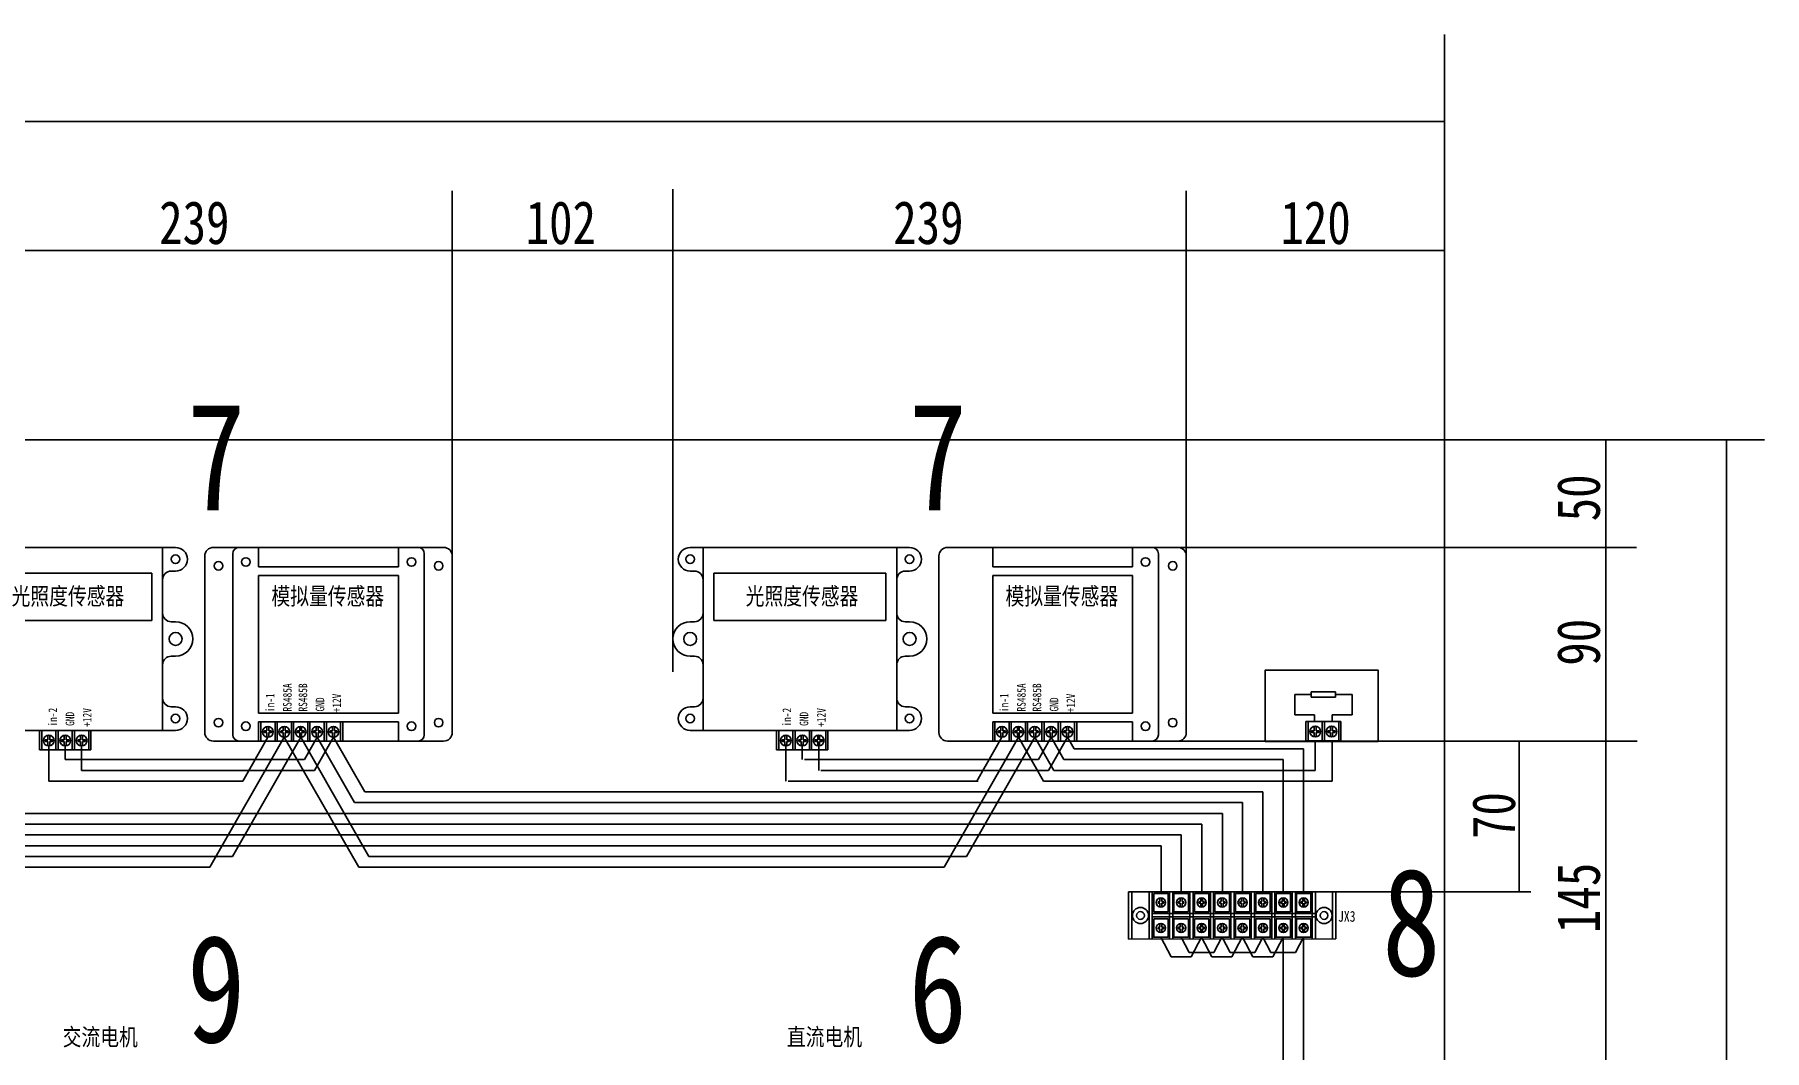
# Model space of a CAD drawing. Extents: x 1266371 to 1373991, y 308041 to 309598.
# Drawn here: x 1267629 to 1268433, y 308750 to 309222 of the extents above; entities that cross this region are included whole.
import ezdxf
from ezdxf.enums import TextEntityAlignment as Align

# ---------------------------------------------------------------- set-up
doc = ezdxf.new("R2010")
doc.units = 0
doc.header["$LTSCALE"] = 1000
doc.header["$MEASUREMENT"] = 0
doc.layers.get('0').update_dxf_attribs({"linetype": 'CONTINUOUS'})
doc.styles.add('-宋体', font='', dxfattribs={"width": 0.8})
doc.styles.get('-宋体').set_extended_font_data('SimSun')

msp = doc.modelspace()

# ---------------------------------------------------------------- linework, layer by layer
at = {"color": 1}
for p, q in [((1268284.74, 309034.1), (1268284.74, 309222.25)), ((1266784.74, 309181.92), (1268284.74, 309181.92)), ((1267823.55, 308980.09), (1267823.55, 309149.75)), ((1267926.1, 308926.23), (1267926.1, 309150.54)), ((1268164.71, 308980.09), (1268164.71, 309149.75)), ((1266784.74, 309121.93), (1268284.74, 309121.93)), ((1268284.74, 309034.1), (1268433.38, 309034.1)), ((1268359.64, 309034.24), (1268359.64, 308114.1)), ((1268415.72, 309034.24), (1268415.72, 308114.1)), ((1268160.71, 308984.09), (1268373.86, 308984.09)), ((1267745.48, 308895.9), (1267710.92, 308835.53)), ((1267753.1, 308895.9), (1267721.41, 308840.53)), ((1267737.87, 308895.9), (1267726.21, 308875.53)), ((1267745.48, 308895.9), (1267780.1, 308835.53)), ((1267753.1, 308895.9), (1267784.8, 308840.53)), ((1267760.75, 308895.9), (1267754.81, 308885.53)), ((1267768.36, 308895.89), (1267759.56, 308880.53)), ((1267760.75, 308895.9), (1267778.13, 308865.53)), ((1267768.36, 308895.89), (1267782.88, 308870.52)), ((1268086.66, 308895.9), (1268052.11, 308835.53)), ((1268094.26, 308895.91), (1268062.57, 308840.53)), ((1268079.03, 308895.9), (1268067.37, 308875.53)), ((1268086.66, 308895.9), (1268098.33, 308875.51)), ((1268094.26, 308895.91), (1268103.08, 308880.51)), ((1268101.88, 308895.9), (1268095.95, 308885.53)), ((1268109.51, 308895.91), (1268100.7, 308880.53)), ((1268101.88, 308895.9), (1268107.82, 308885.51)), ((1268109.51, 308895.91), (1268112.6, 308890.51)), ((1267636.02, 308891.86), (1267636.02, 308875.53)), ((1267643.66, 308891.86), (1267643.66, 308885.53)), ((1267651.28, 308891.86), (1267651.28, 308880.53)), ((1267978.59, 308892.48), (1267978.59, 308875.53)), ((1267986.24, 308892.48), (1267986.24, 308885.53)), ((1267993.84, 308892.48), (1267993.84, 308880.53)), ((1268219.22, 308890.5), (1268112.6, 308890.51)), ((1268148.71, 308894.1), (1268374.3, 308894.1)), ((1268219.22, 308823.35), (1268219.22, 308890.5)), ((1268224.51, 308894.24), (1268224.51, 308880.49)), ((1268232.45, 308894.24), (1268232.45, 308875.5)), ((1268319.37, 308824.38), (1268319.37, 308893.88)), ((1267754.81, 308885.53), (1267643.66, 308885.53)), ((1267759.56, 308880.53), (1267651.28, 308880.53)), ((1268095.95, 308885.53), (1267987.28, 308885.53)), ((1268100.7, 308880.53), (1267994.81, 308880.53)), ((1268224.51, 308880.49), (1268103.08, 308880.51)), ((1268209.75, 308885.5), (1268107.82, 308885.51)), ((1268209.75, 308823.35), (1268209.75, 308885.5)), ((1267726.21, 308875.53), (1267636.02, 308875.53)), ((1268067.91, 308875.53), (1267979.59, 308875.53)), ((1268232.44, 308875.5), (1268098.33, 308875.51)), ((1268190.85, 308865.53), (1267778.13, 308865.53)), ((1268200.33, 308870.5), (1267782.88, 308870.52)), ((1268190.85, 308823.35), (1268190.85, 308865.53)), ((1268200.33, 308823.35), (1268200.33, 308870.5)), ((1268171.96, 308855.53), (1267442.42, 308855.53)), ((1268181.45, 308860.53), (1267447.16, 308860.53)), ((1268171.96, 308823.35), (1268171.96, 308855.53)), ((1268181.45, 308823.35), (1268181.45, 308860.53)), ((1268162.35, 308850.53), (1267118.38, 308850.53)), ((1268162.35, 308823.35), (1268162.35, 308850.53)), ((1268152.95, 308845.53), (1267113.65, 308845.53)), ((1267721.41, 308840.53), (1267443.37, 308840.53)), ((1268062.57, 308840.53), (1267784.8, 308840.53)), ((1268152.95, 308823.35), (1268152.95, 308845.53)), ((1267710.92, 308835.53), (1267438.65, 308835.53)), ((1268052.11, 308835.53), (1267780.1, 308835.53)), ((1268234.16, 308824.1), (1268324.84, 308824.1)), ((1268152.79, 308802.99), (1268157.59, 308793.84)), ((1268162.28, 308802.99), (1268165.97, 308795.96)), ((1268171.72, 308802.99), (1268166.91, 308793.84)), ((1268171.72, 308802.99), (1268176.52, 308793.84)), ((1268181.22, 308802.99), (1268177.52, 308795.96)), ((1268181.32, 308802.99), (1268185.01, 308795.96)), ((1268190.65, 308802.99), (1268185.84, 308793.84)), ((1268190.84, 308802.99), (1268195.65, 308793.84)), ((1268200.26, 308802.99), (1268196.57, 308795.96)), ((1268200.27, 308802.99), (1268203.96, 308795.96)), ((1268209.78, 308802.99), (1268204.97, 308793.84)), ((1268209.75, 308588.18), (1268209.75, 308803)), ((1268219.21, 308802.99), (1268215.52, 308795.96)), ((1268219.22, 308588.18), (1268219.22, 308803)), ((1268157.59, 308793.84), (1268166.91, 308793.84)), ((1268165.97, 308795.96), (1268177.52, 308795.96)), ((1268176.52, 308793.84), (1268185.84, 308793.84)), ((1268185.01, 308795.96), (1268196.57, 308795.96)), ((1268195.65, 308793.84), (1268204.97, 308793.84)), ((1268203.96, 308795.96), (1268215.52, 308795.96))]:
    msp.add_line(p, q, dxfattribs=at)
for p, q in [((1267694.94, 308984.06), (1267688.94, 308984.06)), ((1267724.54, 308984.09), (1267807.54, 308984.09)), ((1267733.54, 308975.09), (1267733.54, 308984.09)), ((1267798.54, 308975.09), (1267798.54, 308984.09)), ((1267940.1, 308984.06), (1267934.1, 308984.06)), ((1268036.1, 308984.06), (1268030.1, 308984.06)), ((1268065.71, 308984.09), (1268148.71, 308984.09)), ((1268074.71, 308975.09), (1268074.71, 308984.09)), ((1268139.71, 308975.09), (1268139.71, 308984.09)), ((1267721.54, 308981.09), (1267721.54, 308928.61)), ((1267810.54, 308981.09), (1267810.54, 308922.09)), ((1268151.71, 308981.09), (1268151.71, 308922.09)), ((1267603.94, 308972.06), (1267683.94, 308972.06)), ((1267683.94, 308950.06), (1267683.94, 308972.06)), ((1267692.94, 308973.06), (1267694.94, 308973.06)), ((1267733.54, 308975.09), (1267798.54, 308975.09)), ((1267733.54, 308907.1), (1267733.54, 308971.09)), ((1267733.54, 308971.09), (1267798.54, 308971.09)), ((1267798.54, 308907.1), (1267798.54, 308971.09)), ((1267934.1, 308973.06), (1267936.1, 308973.06)), ((1267945.1, 308972.06), (1268025.1, 308972.06)), ((1267945.1, 308950.06), (1267945.1, 308972.06)), ((1268025.1, 308950.06), (1268025.1, 308972.06)), ((1268034.1, 308973.06), (1268036.1, 308973.06)), ((1268074.71, 308975.09), (1268139.71, 308975.09)), ((1268074.71, 308907.1), (1268074.71, 308971.09)), ((1268074.71, 308971.09), (1268139.71, 308971.09)), ((1268139.71, 308907.1), (1268139.71, 308971.09)), ((1267721.54, 308956.12), (1267721.54, 308897.1)), ((1267810.54, 308955.7), (1267810.54, 308897.1)), ((1268151.71, 308955.7), (1268151.71, 308897.1)), ((1267603.94, 308950.06), (1267683.94, 308950.06)), ((1267692.94, 308949.56), (1267694.94, 308949.56)), ((1267934.1, 308949.56), (1267936.1, 308949.56)), ((1267945.1, 308950.06), (1268025.1, 308950.06)), ((1268034.1, 308949.56), (1268036.1, 308949.56)), ((1267692.94, 308933.56), (1267694.94, 308933.56)), ((1267934.1, 308933.56), (1267936.1, 308933.56)), ((1268034.1, 308933.56), (1268036.1, 308933.56)), ((1268215.06, 308906.31), (1268215.06, 308915.74)), ((1268215.06, 308915.74), (1268222.75, 308915.74)), ((1268241.72, 308915.74), (1268234.03, 308915.74)), ((1268241.72, 308906.31), (1268241.72, 308915.74)), ((1267692.94, 308910.06), (1267694.94, 308910.06)), ((1267733.54, 308907.1), (1267798.54, 308907.1)), ((1267934.1, 308910.06), (1267936.1, 308910.06)), ((1268034.1, 308910.06), (1268036.1, 308910.06)), ((1268074.71, 308907.1), (1268139.71, 308907.1)), ((1268224.34, 308906.31), (1268215.06, 308906.31)), ((1268224.34, 308903.24), (1268224.34, 308906.31)), ((1268232.44, 308903.24), (1268232.44, 308906.31)), ((1268232.44, 308906.31), (1268241.72, 308906.31)), ((1267631.72, 308899.06), (1267655.58, 308899.06)), ((1267631.72, 308899.06), (1267631.72, 308890.06)), ((1267632.72, 308899.06), (1267632.72, 308890.06)), ((1267635.58, 308896.85), (1267635.58, 308894.77)), ((1267636.48, 308896.85), (1267636.48, 308894.77)), ((1267639.34, 308899.06), (1267639.34, 308890.06)), ((1267640.34, 308899.06), (1267640.34, 308890.06)), ((1267643.2, 308896.85), (1267643.2, 308894.77)), ((1267644.1, 308896.85), (1267644.1, 308894.77)), ((1267646.96, 308899.06), (1267646.96, 308890.06)), ((1267647.96, 308899.06), (1267647.96, 308890.06)), ((1267650.82, 308896.85), (1267650.82, 308894.77)), ((1267651.72, 308896.85), (1267651.72, 308894.77)), ((1267654.58, 308899.06), (1267654.58, 308890.06)), ((1267655.58, 308899.06), (1267655.58, 308890.06)), ((1267694.94, 308899.06), (1267688.8, 308899.06)), ((1267733.54, 308894.09), (1267733.54, 308903.1)), ((1267733.54, 308903.1), (1267798.54, 308903.1)), ((1267733.54, 308894.09), (1267733.54, 308903.1)), ((1267733.54, 308903.1), (1267772.64, 308903.1)), ((1267734.54, 308903.1), (1267734.54, 308894.1)), ((1267736.38, 308898.81), (1267737.4, 308898.81)), ((1267736.38, 308898.04), (1267737.4, 308898.04)), ((1267737.4, 308900.89), (1267737.4, 308898.81)), ((1267737.4, 308898.04), (1267737.4, 308895.94)), ((1267738.3, 308900.89), (1267738.3, 308898.81)), ((1267738.3, 308898.81), (1267739.31, 308898.81)), ((1267738.3, 308898.04), (1267738.3, 308895.94)), ((1267738.3, 308898.04), (1267739.33, 308898.04)), ((1267741.16, 308903.1), (1267741.16, 308894.1)), ((1267742.16, 308903.1), (1267742.16, 308894.1)), ((1267744, 308898.81), (1267745.02, 308898.81)), ((1267744, 308898.04), (1267745.02, 308898.04)), ((1267745.02, 308900.89), (1267745.02, 308898.81)), ((1267745.02, 308898.04), (1267745.02, 308895.94)), ((1267745.92, 308900.89), (1267745.92, 308898.81)), ((1267745.92, 308898.81), (1267746.93, 308898.81)), ((1267745.92, 308898.04), (1267745.92, 308895.94)), ((1267745.92, 308898.04), (1267746.95, 308898.04)), ((1267748.78, 308903.1), (1267748.78, 308894.1)), ((1267749.78, 308903.1), (1267749.78, 308894.1)), ((1267751.62, 308898.81), (1267752.64, 308898.81)), ((1267751.62, 308898.04), (1267752.64, 308898.04)), ((1267752.64, 308900.89), (1267752.64, 308898.81)), ((1267752.64, 308898.04), (1267752.64, 308895.94)), ((1267753.54, 308900.89), (1267753.54, 308898.81)), ((1267753.54, 308898.81), (1267754.55, 308898.81)), ((1267753.54, 308898.04), (1267753.54, 308895.94)), ((1267753.54, 308898.04), (1267754.57, 308898.04)), ((1267756.4, 308903.1), (1267756.4, 308894.1)), ((1267757.4, 308903.1), (1267757.4, 308894.1)), ((1267759.24, 308898.81), (1267760.26, 308898.81)), ((1267759.24, 308898.04), (1267760.26, 308898.04)), ((1267760.26, 308900.89), (1267760.26, 308898.81)), ((1267760.26, 308898.04), (1267760.26, 308895.94)), ((1267761.16, 308900.89), (1267761.16, 308898.81)), ((1267761.16, 308898.81), (1267762.17, 308898.81)), ((1267761.16, 308898.04), (1267761.16, 308895.94)), ((1267761.16, 308898.04), (1267762.19, 308898.04)), ((1267764.02, 308903.1), (1267764.02, 308894.1)), ((1267765.02, 308903.1), (1267765.02, 308894.1)), ((1267766.86, 308898.81), (1267767.88, 308898.81)), ((1267766.86, 308898.04), (1267767.88, 308898.04)), ((1267767.88, 308900.89), (1267767.88, 308898.81)), ((1267767.88, 308898.04), (1267767.88, 308895.94)), ((1267768.78, 308900.89), (1267768.78, 308898.81)), ((1267768.78, 308898.81), (1267769.79, 308898.81)), ((1267768.78, 308898.04), (1267768.78, 308895.94)), ((1267768.78, 308898.04), (1267769.81, 308898.04)), ((1267771.64, 308903.1), (1267771.64, 308894.1)), ((1267772.64, 308903.1), (1267772.64, 308894.1)), ((1267798.54, 308894.09), (1267798.54, 308903.1)), ((1267940.1, 308899.06), (1267934.1, 308899.06)), ((1267974.28, 308899.06), (1267998.14, 308899.06)), ((1267974.28, 308899.06), (1267974.28, 308890.06)), ((1267975.28, 308899.06), (1267975.28, 308890.06)), ((1267978.14, 308896.85), (1267978.14, 308894.77)), ((1267979.04, 308896.85), (1267979.04, 308894.77)), ((1267981.9, 308899.06), (1267981.9, 308890.06)), ((1267982.9, 308899.06), (1267982.9, 308890.06)), ((1267985.76, 308896.85), (1267985.76, 308894.77)), ((1267986.66, 308896.85), (1267986.66, 308894.77)), ((1267989.52, 308899.06), (1267989.52, 308890.06)), ((1267990.52, 308899.06), (1267990.52, 308890.06)), ((1267993.38, 308896.85), (1267993.38, 308894.77)), ((1267994.28, 308896.85), (1267994.28, 308894.77)), ((1267997.14, 308899.06), (1267997.14, 308890.06)), ((1267998.14, 308899.06), (1267998.14, 308890.06)), ((1268036.1, 308899.06), (1268029.96, 308899.06)), ((1268074.71, 308894.09), (1268074.71, 308903.1)), ((1268074.71, 308903.1), (1268139.71, 308903.1)), ((1268074.71, 308894.09), (1268074.71, 308903.1)), ((1268074.71, 308903.1), (1268113.81, 308903.1)), ((1268075.71, 308903.1), (1268075.71, 308894.1)), ((1268077.54, 308898.81), (1268078.56, 308898.81)), ((1268077.54, 308898.04), (1268078.56, 308898.04)), ((1268078.56, 308900.89), (1268078.56, 308898.81)), ((1268078.56, 308898.04), (1268078.56, 308895.94)), ((1268079.46, 308900.89), (1268079.46, 308898.81)), ((1268079.46, 308898.81), (1268080.47, 308898.81)), ((1268079.46, 308898.04), (1268079.46, 308895.94)), ((1268079.46, 308898.04), (1268080.49, 308898.04)), ((1268082.33, 308903.1), (1268082.33, 308894.1)), ((1268083.33, 308903.1), (1268083.33, 308894.1)), ((1268085.16, 308898.81), (1268086.18, 308898.81)), ((1268085.16, 308898.04), (1268086.18, 308898.04)), ((1268086.18, 308900.89), (1268086.18, 308898.81)), ((1268086.18, 308898.04), (1268086.18, 308895.94)), ((1268087.08, 308900.89), (1268087.08, 308898.81)), ((1268087.08, 308898.81), (1268088.09, 308898.81)), ((1268087.08, 308898.04), (1268087.08, 308895.94)), ((1268087.08, 308898.04), (1268088.11, 308898.04)), ((1268089.95, 308903.1), (1268089.95, 308894.1)), ((1268090.95, 308903.1), (1268090.95, 308894.1)), ((1268092.78, 308898.81), (1268093.8, 308898.81)), ((1268092.78, 308898.04), (1268093.8, 308898.04)), ((1268093.8, 308900.89), (1268093.8, 308898.81)), ((1268093.8, 308898.04), (1268093.8, 308895.94)), ((1268094.7, 308900.89), (1268094.7, 308898.81)), ((1268094.7, 308898.81), (1268095.71, 308898.81)), ((1268094.7, 308898.04), (1268094.7, 308895.94)), ((1268094.7, 308898.04), (1268095.73, 308898.04)), ((1268097.57, 308903.1), (1268097.57, 308894.1)), ((1268098.57, 308903.1), (1268098.57, 308894.1)), ((1268100.4, 308898.81), (1268101.42, 308898.81)), ((1268100.4, 308898.04), (1268101.42, 308898.04)), ((1268101.42, 308900.89), (1268101.42, 308898.81)), ((1268101.42, 308898.04), (1268101.42, 308895.94)), ((1268102.32, 308900.89), (1268102.32, 308898.81)), ((1268102.32, 308898.81), (1268103.33, 308898.81)), ((1268102.32, 308898.04), (1268102.32, 308895.94)), ((1268102.32, 308898.04), (1268103.35, 308898.04)), ((1268105.19, 308903.1), (1268105.19, 308894.1)), ((1268106.19, 308903.1), (1268106.19, 308894.1)), ((1268108.02, 308898.81), (1268109.04, 308898.81)), ((1268108.02, 308898.04), (1268109.04, 308898.04)), ((1268109.04, 308900.89), (1268109.04, 308898.81)), ((1268109.04, 308898.04), (1268109.04, 308895.94)), ((1268109.94, 308900.89), (1268109.94, 308898.81)), ((1268109.94, 308898.81), (1268110.95, 308898.81)), ((1268109.94, 308898.04), (1268109.94, 308895.94)), ((1268109.94, 308898.04), (1268110.97, 308898.04)), ((1268112.81, 308903.1), (1268112.81, 308894.1)), ((1268113.81, 308903.1), (1268113.81, 308894.1)), ((1268139.71, 308894.09), (1268139.71, 308903.1)), ((1268220.29, 308903.24), (1268236.53, 308903.24)), ((1268220.29, 308903.24), (1268220.29, 308894.24)), ((1268221.29, 308903.24), (1268221.29, 308894.24)), ((1268223.12, 308898.95), (1268224.14, 308898.95)), ((1268223.12, 308898.18), (1268224.14, 308898.18)), ((1268224.14, 308901.03), (1268224.14, 308898.95)), ((1268224.14, 308898.18), (1268224.14, 308896.08)), ((1268225.04, 308901.03), (1268225.04, 308898.95)), ((1268225.04, 308898.95), (1268226.05, 308898.95)), ((1268225.04, 308898.18), (1268225.04, 308896.08)), ((1268225.04, 308898.18), (1268226.07, 308898.18)), ((1268227.91, 308903.24), (1268227.91, 308894.24)), ((1268228.91, 308903.24), (1268228.91, 308894.24)), ((1268230.74, 308898.95), (1268231.76, 308898.95)), ((1268230.74, 308898.18), (1268231.76, 308898.18)), ((1268231.76, 308901.03), (1268231.76, 308898.95)), ((1268231.76, 308898.18), (1268231.76, 308896.08)), ((1268232.66, 308901.03), (1268232.66, 308898.95)), ((1268232.66, 308898.95), (1268233.67, 308898.95)), ((1268232.66, 308898.18), (1268232.66, 308896.08)), ((1268232.66, 308898.18), (1268233.69, 308898.18)), ((1268235.53, 308903.24), (1268235.53, 308894.24)), ((1268236.53, 308903.24), (1268236.53, 308894.24)), ((1267631.72, 308890.06), (1267655.58, 308890.06)), ((1267634.56, 308894.77), (1267635.58, 308894.77)), ((1267634.56, 308894), (1267635.58, 308894)), ((1267635.58, 308894), (1267635.58, 308891.9)), ((1267636.48, 308894.77), (1267637.49, 308894.77)), ((1267636.48, 308894), (1267636.48, 308891.9)), ((1267636.48, 308894), (1267637.51, 308894)), ((1267642.18, 308894.77), (1267643.2, 308894.77)), ((1267642.18, 308894), (1267643.2, 308894)), ((1267643.2, 308894), (1267643.2, 308891.9)), ((1267644.1, 308894.77), (1267645.11, 308894.77)), ((1267644.1, 308894), (1267644.1, 308891.9)), ((1267644.1, 308894), (1267645.13, 308894)), ((1267649.8, 308894.77), (1267650.82, 308894.77)), ((1267649.8, 308894), (1267650.82, 308894)), ((1267650.82, 308894), (1267650.82, 308891.9)), ((1267651.72, 308894.77), (1267652.73, 308894.77)), ((1267651.72, 308894), (1267651.72, 308891.9)), ((1267651.72, 308894), (1267652.75, 308894)), ((1267724.54, 308894.1), (1267807.54, 308894.1)), ((1267733.54, 308894.1), (1267772.64, 308894.1)), ((1267974.28, 308890.06), (1267998.14, 308890.06)), ((1267977.12, 308894.77), (1267978.14, 308894.77)), ((1267977.12, 308894), (1267978.14, 308894)), ((1267978.14, 308894), (1267978.14, 308891.9)), ((1267979.04, 308894.77), (1267980.05, 308894.77)), ((1267979.04, 308894), (1267979.04, 308891.9)), ((1267979.04, 308894), (1267980.07, 308894)), ((1267984.74, 308894.77), (1267985.76, 308894.77)), ((1267984.74, 308894), (1267985.76, 308894)), ((1267985.76, 308894), (1267985.76, 308891.9)), ((1267986.66, 308894.77), (1267987.67, 308894.77)), ((1267986.66, 308894), (1267986.66, 308891.9)), ((1267986.66, 308894), (1267987.69, 308894)), ((1267992.36, 308894.77), (1267993.38, 308894.77)), ((1267992.36, 308894), (1267993.38, 308894)), ((1267993.38, 308894), (1267993.38, 308891.9)), ((1267994.28, 308894.77), (1267995.29, 308894.77)), ((1267994.28, 308894), (1267994.28, 308891.9)), ((1267994.28, 308894), (1267995.31, 308894)), ((1268065.71, 308894.1), (1268148.71, 308894.1)), ((1268074.71, 308894.1), (1268113.81, 308894.1)), ((1268220.29, 308894.24), (1268236.53, 308894.24)), ((1268137.87, 308824.1), (1268234.16, 308824.1)), ((1268137.87, 308824.1), (1268137.87, 308802.15)), ((1268139.37, 308824.1), (1268139.37, 308802.15)), ((1268147.37, 308824.1), (1268147.37, 308802.15)), ((1268148.87, 308824.1), (1268148.87, 308802.15)), ((1268156.87, 308824.1), (1268156.87, 308802.2)), ((1268158.37, 308824.1), (1268158.37, 308802.2)), ((1268166.37, 308824.1), (1268166.37, 308802.2)), ((1268167.87, 308824.1), (1268167.87, 308802.2)), ((1268175.87, 308824.1), (1268175.87, 308802.2)), ((1268177.37, 308824.1), (1268177.37, 308802.2)), ((1268185.37, 308824.1), (1268185.37, 308802.2)), ((1268186.87, 308824.1), (1268186.87, 308802.2)), ((1268194.87, 308824.1), (1268194.87, 308802.2)), ((1268196.37, 308824.1), (1268196.37, 308802.2)), ((1268204.37, 308824.1), (1268204.37, 308802.2)), ((1268205.87, 308824.1), (1268205.87, 308802.2)), ((1268213.87, 308824.1), (1268213.87, 308802.2)), ((1268215.37, 308824.1), (1268215.37, 308802.2)), ((1268223.25, 308824.1), (1268223.25, 308802.2)), ((1268224.75, 308824.1), (1268224.75, 308802.2)), ((1268232.66, 308824.1), (1268232.66, 308802.2)), ((1268234.16, 308824.1), (1268234.16, 308802.2)), ((1268151.9, 308819.55), (1268152.42, 308819.55)), ((1268151.9, 308818.78), (1268152.42, 308818.78)), ((1268152.42, 308821.24), (1268152.42, 308819.55)), ((1268152.42, 308818.78), (1268152.42, 308817.07)), ((1268153.32, 308821.24), (1268153.32, 308819.55)), ((1268153.32, 308819.55), (1268153.83, 308819.55)), ((1268153.32, 308818.78), (1268153.32, 308817.07)), ((1268153.32, 308818.78), (1268153.85, 308818.78)), ((1268161.32, 308819.55), (1268161.84, 308819.55)), ((1268161.32, 308818.78), (1268161.84, 308818.78)), ((1268161.84, 308821.24), (1268161.84, 308819.55)), ((1268161.84, 308818.78), (1268161.84, 308817.07)), ((1268162.73, 308821.24), (1268162.73, 308819.55)), ((1268162.73, 308819.55), (1268163.25, 308819.55)), ((1268162.73, 308818.78), (1268162.73, 308817.07)), ((1268162.73, 308818.78), (1268163.27, 308818.78)), ((1268170.88, 308819.55), (1268171.4, 308819.55)), ((1268170.88, 308818.78), (1268171.4, 308818.78)), ((1268171.4, 308821.24), (1268171.4, 308819.55)), ((1268171.4, 308818.78), (1268171.4, 308817.07)), ((1268172.29, 308821.24), (1268172.29, 308819.55)), ((1268172.29, 308819.55), (1268172.81, 308819.55)), ((1268172.29, 308818.78), (1268172.29, 308817.07)), ((1268172.29, 308818.78), (1268172.83, 308818.78)), ((1268180.4, 308819.55), (1268180.92, 308819.55)), ((1268180.4, 308818.78), (1268180.92, 308818.78)), ((1268180.92, 308821.24), (1268180.92, 308819.55)), ((1268180.92, 308818.78), (1268180.92, 308817.07)), ((1268181.82, 308821.24), (1268181.82, 308819.55)), ((1268181.82, 308819.55), (1268182.34, 308819.55)), ((1268181.82, 308818.78), (1268181.82, 308817.07)), ((1268181.82, 308818.78), (1268182.35, 308818.78)), ((1268189.88, 308819.55), (1268190.4, 308819.55)), ((1268189.88, 308818.78), (1268190.4, 308818.78)), ((1268190.4, 308821.24), (1268190.4, 308819.55)), ((1268190.4, 308818.78), (1268190.4, 308817.07)), ((1268191.3, 308821.24), (1268191.3, 308819.55)), ((1268191.3, 308819.55), (1268191.81, 308819.55)), ((1268191.3, 308818.78), (1268191.3, 308817.07)), ((1268191.3, 308818.78), (1268191.83, 308818.78)), ((1268199.35, 308819.55), (1268199.87, 308819.55)), ((1268199.35, 308818.78), (1268199.87, 308818.78)), ((1268199.87, 308821.24), (1268199.87, 308819.55)), ((1268199.87, 308818.78), (1268199.87, 308817.07)), ((1268200.76, 308821.24), (1268200.76, 308819.55)), ((1268200.76, 308819.55), (1268201.28, 308819.55)), ((1268200.76, 308818.78), (1268200.76, 308817.07)), ((1268200.76, 308818.78), (1268201.3, 308818.78)), ((1268208.82, 308818.78), (1268209.34, 308818.78)), ((1268208.83, 308819.55), (1268209.34, 308819.55)), ((1268209.34, 308821.24), (1268209.34, 308819.55)), ((1268209.34, 308818.78), (1268209.34, 308817.07)), ((1268210.24, 308821.24), (1268210.24, 308819.55)), ((1268210.24, 308819.55), (1268210.76, 308819.55)), ((1268210.24, 308818.78), (1268210.24, 308817.07)), ((1268210.24, 308818.78), (1268210.77, 308818.78)), ((1268218.26, 308819.55), (1268218.78, 308819.55)), ((1268218.26, 308818.78), (1268218.78, 308818.78)), ((1268218.78, 308821.24), (1268218.78, 308819.55)), ((1268218.78, 308818.78), (1268218.78, 308817.07)), ((1268219.68, 308821.24), (1268219.68, 308819.55)), ((1268219.68, 308819.55), (1268220.19, 308819.55)), ((1268219.68, 308818.78), (1268219.68, 308817.07)), ((1268219.68, 308818.78), (1268220.21, 308818.78)), ((1268148.87, 308814.06), (1268224.75, 308814.06)), ((1268148.87, 308812.42), (1268224.75, 308812.42)), ((1268151.9, 308807.72), (1268152.42, 308807.72)), ((1268151.9, 308806.94), (1268152.42, 308806.94)), ((1268152.42, 308809.4), (1268152.42, 308807.72)), ((1268152.42, 308806.94), (1268152.42, 308805.23)), ((1268153.32, 308809.41), (1268153.32, 308807.72)), ((1268153.32, 308807.72), (1268153.83, 308807.72)), ((1268153.32, 308806.94), (1268153.32, 308805.23)), ((1268153.32, 308806.94), (1268153.85, 308806.94)), ((1268161.32, 308807.72), (1268161.84, 308807.72)), ((1268161.32, 308806.94), (1268161.84, 308806.94)), ((1268161.84, 308809.4), (1268161.84, 308807.72)), ((1268161.84, 308806.94), (1268161.84, 308805.23)), ((1268162.73, 308809.41), (1268162.73, 308807.72)), ((1268162.73, 308807.72), (1268163.25, 308807.72)), ((1268162.73, 308806.94), (1268162.73, 308805.23)), ((1268162.73, 308806.94), (1268163.27, 308806.94)), ((1268170.88, 308807.72), (1268171.4, 308807.72)), ((1268170.88, 308806.94), (1268171.4, 308806.94)), ((1268171.4, 308809.4), (1268171.4, 308807.72)), ((1268171.4, 308806.94), (1268171.4, 308805.23)), ((1268172.29, 308809.41), (1268172.29, 308807.72)), ((1268172.29, 308807.72), (1268172.81, 308807.72)), ((1268172.29, 308806.94), (1268172.29, 308805.23)), ((1268172.29, 308806.94), (1268172.83, 308806.94)), ((1268180.4, 308807.72), (1268180.92, 308807.72)), ((1268180.4, 308806.94), (1268180.92, 308806.94)), ((1268180.92, 308809.4), (1268180.92, 308807.72)), ((1268180.92, 308806.94), (1268180.92, 308805.23)), ((1268181.82, 308809.41), (1268181.82, 308807.72)), ((1268181.82, 308807.72), (1268182.34, 308807.72)), ((1268181.82, 308806.94), (1268181.82, 308805.23)), ((1268181.82, 308806.94), (1268182.35, 308806.94)), ((1268189.88, 308807.72), (1268190.4, 308807.72)), ((1268189.88, 308806.94), (1268190.4, 308806.94)), ((1268190.4, 308809.4), (1268190.4, 308807.72)), ((1268190.4, 308806.94), (1268190.4, 308805.23)), ((1268191.3, 308809.41), (1268191.3, 308807.72)), ((1268191.3, 308807.72), (1268191.81, 308807.72)), ((1268191.3, 308806.94), (1268191.3, 308805.23)), ((1268191.3, 308806.94), (1268191.83, 308806.94)), ((1268199.35, 308807.72), (1268199.87, 308807.72)), ((1268199.35, 308806.94), (1268199.87, 308806.94)), ((1268199.87, 308809.4), (1268199.87, 308807.72)), ((1268199.87, 308806.94), (1268199.87, 308805.23)), ((1268200.76, 308809.41), (1268200.76, 308807.72)), ((1268200.76, 308807.72), (1268201.28, 308807.72)), ((1268200.76, 308806.94), (1268200.76, 308805.23)), ((1268200.76, 308806.94), (1268201.3, 308806.94)), ((1268208.82, 308806.94), (1268209.34, 308806.94)), ((1268208.83, 308807.72), (1268209.34, 308807.72)), ((1268209.34, 308809.4), (1268209.34, 308807.72)), ((1268209.34, 308806.94), (1268209.34, 308805.23)), ((1268210.24, 308809.41), (1268210.24, 308807.72)), ((1268210.24, 308807.72), (1268210.76, 308807.72)), ((1268210.24, 308806.94), (1268210.24, 308805.23)), ((1268210.24, 308806.94), (1268210.77, 308806.94)), ((1268218.26, 308807.72), (1268218.78, 308807.72)), ((1268218.26, 308806.94), (1268218.78, 308806.94)), ((1268218.78, 308809.4), (1268218.78, 308807.72)), ((1268218.78, 308806.94), (1268218.78, 308805.23)), ((1268219.68, 308809.41), (1268219.68, 308807.72)), ((1268219.68, 308807.72), (1268220.19, 308807.72)), ((1268219.68, 308806.94), (1268219.68, 308805.23)), ((1268219.68, 308806.94), (1268220.21, 308806.94)), ((1268137.87, 308802.1), (1268234.16, 308802.2))]:
    msp.add_line(p, q)
for points in [[(1266784.74, 308114.1), (1268284.74, 308114.1), (1268284.74, 309034.1), (1266784.74, 309034.1)], [(1267598.94, 308899.06), (1267688.94, 308899.06), (1267688.94, 308984.06), (1267598.94, 308984.06)], [(1267940.1, 308899.06), (1268030.1, 308899.06), (1268030.1, 308984.06), (1267940.1, 308984.06)], [(1268201.37, 308893.99), (1268253.84, 308893.99), (1268253.84, 308927.1), (1268201.37, 308927.1)], [(1268222.8, 308914.55), (1268234, 308914.55), (1268234, 308916.94), (1268222.8, 308916.94)], [(1268149.53, 308823.35), (1268156.23, 308823.35), (1268156.23, 308814.85), (1268149.53, 308814.85)], [(1268158.95, 308823.35), (1268165.65, 308823.35), (1268165.65, 308814.85), (1268158.95, 308814.85)], [(1268168.51, 308823.35), (1268175.21, 308823.35), (1268175.21, 308814.85), (1268168.51, 308814.85)], [(1268178.03, 308823.35), (1268184.73, 308823.35), (1268184.73, 308814.85), (1268178.03, 308814.85)], [(1268187.51, 308823.35), (1268194.21, 308823.35), (1268194.21, 308814.85), (1268187.51, 308814.85)], [(1268196.98, 308823.35), (1268203.68, 308823.35), (1268203.68, 308814.85), (1268196.98, 308814.85)], [(1268206.45, 308823.35), (1268213.15, 308823.35), (1268213.15, 308814.85), (1268206.45, 308814.85)], [(1268215.89, 308823.35), (1268222.59, 308823.35), (1268222.59, 308814.85), (1268215.89, 308814.85)], [(1268149.53, 308811.51), (1268156.23, 308811.51), (1268156.23, 308803.01), (1268149.53, 308803.01)], [(1268158.95, 308811.51), (1268165.65, 308811.51), (1268165.65, 308803.01), (1268158.95, 308803.01)], [(1268168.51, 308811.51), (1268175.21, 308811.51), (1268175.21, 308803.01), (1268168.51, 308803.01)], [(1268178.03, 308811.51), (1268184.73, 308811.51), (1268184.73, 308803.01), (1268178.03, 308803.01)], [(1268187.51, 308811.51), (1268194.21, 308811.51), (1268194.21, 308803.01), (1268187.51, 308803.01)], [(1268196.98, 308811.51), (1268203.68, 308811.51), (1268203.68, 308803.01), (1268196.98, 308803.01)], [(1268206.45, 308811.51), (1268213.15, 308811.51), (1268213.15, 308803.01), (1268206.45, 308803.01)], [(1268215.89, 308811.51), (1268222.59, 308811.51), (1268222.59, 308803.01), (1268215.89, 308803.01)]]:
    msp.add_lwpolyline(points, close=True)
for points in [[(1267712.54, 308894.09), (1267819.54, 308894.09, 0.414214), (1267823.54, 308898.09), (1267823.54, 308980.09, 0.414214), (1267819.54, 308984.09), (1267712.54, 308984.09, 0.414214), (1267708.54, 308980.09), (1267708.54, 308898.09, 0.414214)], [(1268053.71, 308894.09), (1268160.71, 308894.09, 0.414214), (1268164.71, 308898.09), (1268164.71, 308980.09, 0.414214), (1268160.71, 308984.09), (1268053.71, 308984.09, 0.414214), (1268049.71, 308980.09), (1268049.71, 308898.09, 0.414214)]]:
    msp.add_lwpolyline(points, format="xyb", close=True)
for centre, radius in [((1267694.94, 308978.56), 2), ((1267714.88, 308975.53), 2), ((1267727.64, 308977.31), 2), ((1267804.54, 308977.31), 2), ((1267817.21, 308975.53), 2), ((1267934.1, 308978.56), 2), ((1268036.1, 308978.56), 2), ((1268145.7, 308977.31), 2), ((1268158.37, 308975.53), 2), ((1267694.94, 308941.56), 3), ((1267934.1, 308941.56), 3), ((1268036.1, 308941.56), 3), ((1267694.94, 308904.56), 2), ((1267714.88, 308902.68), 2), ((1267817.21, 308902.68), 2), ((1267934.1, 308904.56), 2), ((1268036.1, 308904.56), 2), ((1268158.37, 308902.68), 2), ((1267636.03, 308894.38), 2.51), ((1267643.65, 308894.38), 2.51), ((1267651.27, 308894.38), 2.51), ((1267727.64, 308900.99), 2), ((1267737.85, 308898.41), 2.51), ((1267745.47, 308898.41), 2.51), ((1267753.09, 308898.41), 2.51), ((1267760.71, 308898.41), 2.51), ((1267768.33, 308898.41), 2.51), ((1267804.54, 308900.99), 2), ((1267978.59, 308894.38), 2.51), ((1267986.21, 308894.38), 2.51), ((1267993.83, 308894.38), 2.51), ((1268079.01, 308898.41), 2.51), ((1268086.63, 308898.41), 2.51), ((1268094.25, 308898.41), 2.51), ((1268101.87, 308898.41), 2.51), ((1268109.49, 308898.41), 2.51), ((1268145.7, 308900.99), 2), ((1268224.6, 308898.55), 2.51), ((1268232.22, 308898.55), 2.51), ((1268143.4, 308813.11), 3.75), ((1268143.4, 308813.11), 1.8), ((1268152.87, 308819.16), 2.13), ((1268162.29, 308819.16), 2.13), ((1268171.85, 308819.16), 2.13), ((1268181.38, 308819.16), 2.13), ((1268190.85, 308819.16), 2.13), ((1268200.32, 308819.16), 2.13), ((1268209.8, 308819.16), 2.13), ((1268219.23, 308819.16), 2.13), ((1268228.73, 308813.11), 3.75), ((1268228.73, 308813.11), 1.8), ((1268152.87, 308807.32), 2.13), ((1268162.29, 308807.32), 2.13), ((1268171.85, 308807.32), 2.13), ((1268181.38, 308807.32), 2.13), ((1268190.85, 308807.32), 2.13), ((1268200.32, 308807.32), 2.13), ((1268209.8, 308807.32), 2.13), ((1268219.23, 308807.32), 2.13)]:
    msp.add_circle(centre, radius)
for centre, radius, start, end in [((1267694.94, 308978.56), 5.5, 270, 90), ((1267724.54, 308981.09), 3, 90, 180), ((1267807.54, 308981.09), 3, 0, 90), ((1267934.1, 308978.56), 5.5, 90, 270), ((1268036.1, 308978.56), 5.5, 270, 90), ((1268148.71, 308981.09), 3, 0, 90), ((1267692.94, 308969.06), 4, 90, 180), ((1267936.1, 308969.06), 4, 0, 90), ((1268034.1, 308969.06), 4, 90, 180), ((1267692.94, 308953.56), 4, 180, 270), ((1267936.1, 308953.56), 4, 270, 0), ((1268034.1, 308953.56), 4, 180, 270), ((1267694.94, 308941.56), 8, 270, 90), ((1267934.1, 308941.56), 8, 90, 270), ((1268036.1, 308941.56), 8, 270, 90), ((1267692.94, 308929.56), 4, 90, 180), ((1267936.1, 308929.56), 4, 0, 90), ((1268034.1, 308929.56), 4, 90, 180), ((1267692.94, 308914.06), 4, 180, 270), ((1267936.1, 308914.06), 4, 270, 0), ((1268034.1, 308914.06), 4, 180, 270), ((1267694.94, 308904.56), 5.5, 270, 90), ((1267934.1, 308904.56), 5.5, 90, 270), ((1268036.1, 308904.56), 5.5, 270, 90), ((1267724.54, 308897.1), 3, 180, 270), ((1267736.37, 308898.42), 0.388, 88.02656, 271.77366), ((1267739.32, 308898.42), 0.388, 268.22634, 91.97344), ((1267743.99, 308898.42), 0.388, 88.02656, 271.77366), ((1267746.94, 308898.42), 0.388, 268.22634, 91.97344), ((1267751.61, 308898.42), 0.388, 88.02656, 271.77366), ((1267754.56, 308898.42), 0.388, 268.22634, 91.97344), ((1267759.23, 308898.42), 0.388, 88.02656, 271.77366), ((1267762.18, 308898.42), 0.388, 268.22634, 91.97344), ((1267766.85, 308898.42), 0.388, 88.02656, 271.77366), ((1267769.8, 308898.42), 0.388, 268.22634, 91.97344), ((1267807.54, 308897.1), 3, 270, 0), ((1268077.53, 308898.42), 0.388, 88.02656, 271.77366), ((1268080.49, 308898.42), 0.388, 268.22634, 91.97344), ((1268085.15, 308898.42), 0.388, 88.02656, 271.77366), ((1268088.11, 308898.42), 0.388, 268.22634, 91.97344), ((1268092.77, 308898.42), 0.388, 88.02656, 271.77366), ((1268095.73, 308898.42), 0.388, 268.22634, 91.97344), ((1268100.39, 308898.42), 0.388, 88.02656, 271.77366), ((1268103.35, 308898.42), 0.388, 268.22634, 91.97344), ((1268108.01, 308898.42), 0.388, 88.02656, 271.77366), ((1268110.97, 308898.42), 0.388, 268.22634, 91.97344), ((1268148.71, 308897.1), 3, 270, 0), ((1268223.11, 308898.56), 0.388, 88.02656, 271.77366), ((1268226.07, 308898.56), 0.388, 268.22634, 91.97344), ((1268230.73, 308898.56), 0.388, 88.02656, 271.77366), ((1268233.69, 308898.56), 0.388, 268.22634, 91.97344), ((1267634.55, 308894.39), 0.388, 88.02656, 271.77366), ((1267637.51, 308894.39), 0.388, 268.22634, 91.97344), ((1267642.17, 308894.39), 0.388, 88.02656, 271.77366), ((1267645.13, 308894.39), 0.388, 268.22634, 91.97344), ((1267649.79, 308894.39), 0.388, 88.02656, 271.77366), ((1267652.75, 308894.39), 0.388, 268.22634, 91.97344), ((1267977.11, 308894.39), 0.388, 88.02656, 271.77366), ((1267980.06, 308894.39), 0.388, 268.22634, 91.97344), ((1267984.73, 308894.39), 0.388, 88.02656, 271.77366), ((1267987.68, 308894.39), 0.388, 268.22634, 91.97344), ((1267992.35, 308894.39), 0.388, 88.02656, 271.77366), ((1267995.3, 308894.39), 0.388, 268.22634, 91.97344), ((1268151.89, 308819.17), 0.388, 88.02656, 271.77366), ((1268153.85, 308819.17), 0.388, 268.22634, 91.97344), ((1268161.3, 308819.17), 0.388, 88.02656, 271.77366), ((1268163.26, 308819.17), 0.388, 268.22634, 91.97344), ((1268170.86, 308819.17), 0.388, 88.02656, 271.77366), ((1268172.82, 308819.17), 0.388, 268.22634, 91.97344), ((1268180.39, 308819.17), 0.388, 88.02656, 271.77366), ((1268182.35, 308819.17), 0.388, 268.22634, 91.97344), ((1268189.87, 308819.17), 0.388, 88.02656, 271.77366), ((1268191.83, 308819.17), 0.388, 268.22634, 91.97344), ((1268199.33, 308819.17), 0.388, 88.02656, 271.77366), ((1268201.29, 308819.17), 0.388, 268.22634, 91.97344), ((1268208.81, 308819.17), 0.388, 88.02656, 271.77366), ((1268210.77, 308819.17), 0.388, 268.22634, 91.97344), ((1268218.25, 308819.17), 0.388, 88.02656, 271.77366), ((1268220.2, 308819.17), 0.388, 268.22634, 91.97344), ((1268151.89, 308807.33), 0.388, 88.02656, 271.77366), ((1268153.85, 308807.33), 0.388, 268.22634, 91.97344), ((1268161.3, 308807.33), 0.388, 88.02656, 271.77366), ((1268163.26, 308807.33), 0.388, 268.22634, 91.97344), ((1268170.86, 308807.33), 0.388, 88.02656, 271.77366), ((1268172.82, 308807.33), 0.388, 268.22634, 91.97344), ((1268180.39, 308807.33), 0.388, 88.02656, 271.77366), ((1268182.35, 308807.33), 0.388, 268.22634, 91.97344), ((1268189.87, 308807.33), 0.388, 88.02656, 271.77366), ((1268191.83, 308807.33), 0.388, 268.22634, 91.97344), ((1268199.33, 308807.33), 0.388, 88.02656, 271.77366), ((1268201.29, 308807.33), 0.388, 268.22634, 91.97344), ((1268208.81, 308807.33), 0.388, 88.02656, 271.77366), ((1268210.77, 308807.33), 0.388, 268.22634, 91.97344), ((1268218.25, 308807.33), 0.388, 88.02656, 271.77366), ((1268220.2, 308807.33), 0.388, 268.22634, 91.97344)]:
    msp.add_arc(centre, radius, start, end)

# ---------------------------------------------------------------- texts
at = {"style": '-宋体', "width": 0.8}
for s, height, p in [('239', 20, (1267703.66, 309134.81)), ('102', 20, (1267873.99, 309134.81)), ('239', 20, (1268044.82, 309134.81)), ('120', 20, (1268224.8, 309134.81)), ('7', 50, (1267713.79, 309026.36)), ('7', 50, (1268049.19, 309026.36)), ('光照度传感器', 8, (1267644.92, 308961.59)), ('模拟量传感器', 8, (1267765.69, 308961.59)), ('光照度传感器', 8, (1267986.09, 308961.59)), ('模拟量传感器', 8, (1268106.86, 308961.59)), ('8', 50, (1268269.32, 308809.68)), ('JX3', 5, (1268239.26, 308812.68)), ('9', 50, (1267713.79, 308778.77)), ('6', 50, (1268049.19, 308778.77)), ('交流电机', 8, (1267659.93, 308756.87)), ('直流电机', 8, (1267996.54, 308756.87))]:
    msp.add_text(s, height=height, dxfattribs=at).set_placement(p, align=Align.MIDDLE)
for s, height, p in [('50', 20, (1268347.08, 309007.07)), ('90', 20, (1268347.08, 308940.02)), ('RS485A', 4, (1267746.89, 308914.39)), ('RS485B', 4, (1267754.11, 308914.39)), ('RS485A', 4, (1268088.05, 308914.39)), ('RS485B', 4, (1268095.27, 308914.39)), ('in-1', 4, (1267738.77, 308911.92)), ('GND', 4, (1267762.07, 308911.12)), ('+12V', 4, (1267769.84, 308911.79)), ('in-1', 4, (1268079.94, 308911.92)), ('GND', 4, (1268103.24, 308911.12)), ('+12V', 4, (1268111, 308911.79)), ('in-2', 4, (1267637.73, 308905.22)), ('GND', 4, (1267645.85, 308904.43)), ('+12V', 4, (1267653.85, 308905.1)), ('in-2', 4, (1267978.9, 308905.22)), ('GND', 4, (1267987.01, 308904.43)), ('+12V', 4, (1267995.01, 308905.1)), ('70', 20, (1268307.65, 308859.54)), ('145', 20, (1268347.08, 308821.29))]:
    msp.add_text(s, height=height, rotation=90, dxfattribs=at).set_placement(p, align=Align.MIDDLE)

doc.saveas('drawing.dxf')
